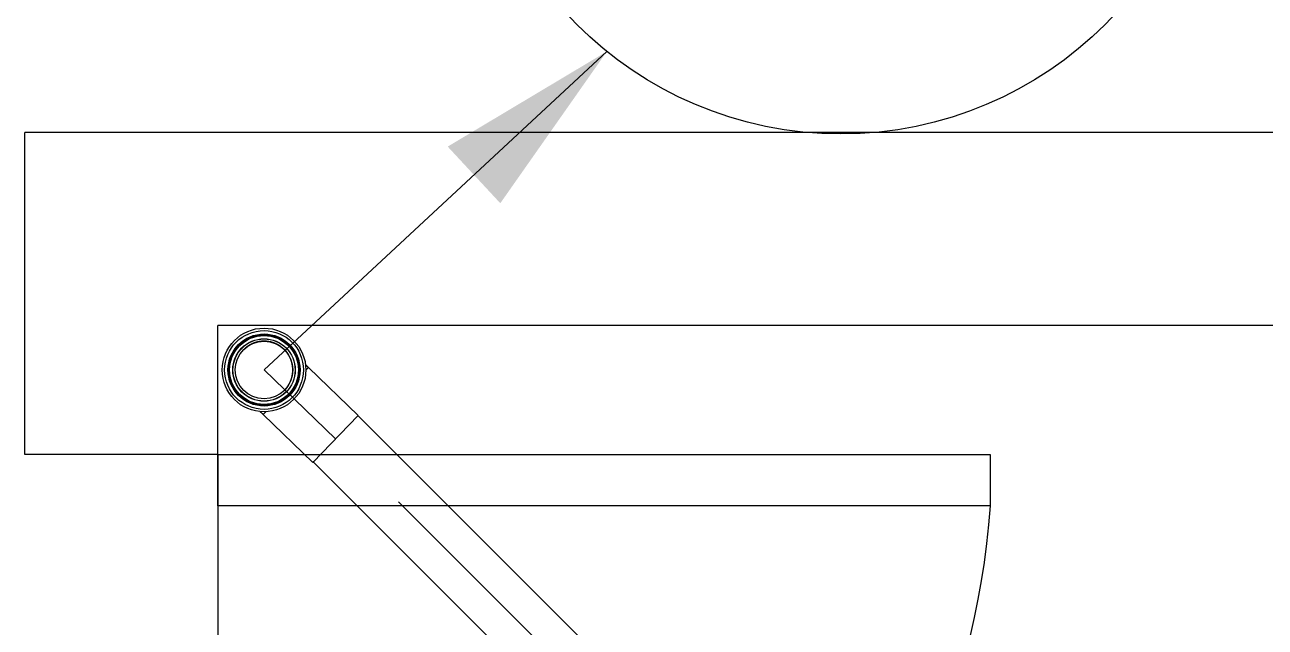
# Model space of a CAD drawing. Header units: millimetres. Extents: x -1292 to 2253, y 326 to 453.
# Drawn here: x 2097.049 to 2098.012, y 348.387 to 348.855 of the extents above; entities that cross this region are included whole.
import ezdxf

# ---------------------------------------------------------------- set-up
doc = ezdxf.new("R2010")
doc.units = ezdxf.units.MM
doc.header["$LTSCALE"] = 0.5
doc.linetypes.add('HIDDENX2', pattern=[0.75, 0.5, -0.25])
for name, color, linetype in [('-HIDRO', 8, 'Continuous'), ('A-PEN-C', 4, 'Continuous'), ('Eixo', 4, 'HIDDENX2'), ('Esgoto', 5, 'ByLayer')]:
    doc.layers.add(name, color=color, linetype=linetype)

msp = doc.modelspace()

# ---------------------------------------------------------------- linework, layer by layer
at = {"layer": '-HIDRO', "ltscale": 0.05}
for p, q in [((2097.04874, 348.5212), (2097.04874, 348.7712)), ((2098.99874, 348.7712), (2097.04874, 348.7712)), ((2097.19874, 348.5212), (2097.19874, 348.6212)), ((2098.99874, 348.6212), (2097.19874, 348.6212)), ((2097.19874, 348.5212), (2097.04874, 348.5212)), ((2097.19874, 348.5212), (2097.19874, 347.9212))]:
    msp.add_line(p, q, dxfattribs=at)
msp.add_lwpolyline([(2097.19874, 348.5212), (2097.79874, 348.5212), (2097.79874, 348.4812), (2097.19874, 348.4812)], close=True, dxfattribs=at)
msp.add_arc((2097.19874, 348.52263), 0.60143, 270, 356.05013, dxfattribs=at)
at = {"layer": 'A-PEN-C'}
msp.add_line((2097.50084, 348.8341), (2097.23456, 348.58674), dxfattribs=at)
msp.add_circle((2097.68268, 349.06021), 0.29016, dxfattribs=at)
msp.add_solid([(2097.50084, 348.8341), (2097.37723, 348.76024), (2097.41809, 348.71625)], dxfattribs=at)
at = {"layer": 'Eixo'}
for p, q in [((2097.29018, 348.53323), (2097.23456, 348.58674)), ((2097.23456, 348.58674, 0.07957), (2097.23456, 348.58674)), ((2097.78088, 348.04252), (2097.29018, 348.53323))]:
    msp.add_line(p, q, dxfattribs=at)
at = {"layer": 'Esgoto', "color": 2}
for p, q in [((2097.22607, 348.60741), (2097.22596, 348.60737)), ((2097.22619, 348.60746), (2097.22607, 348.60741)), ((2097.2263, 348.60751), (2097.22619, 348.60746)), ((2097.22641, 348.60755), (2097.2263, 348.60751)), ((2097.22653, 348.60759), (2097.22641, 348.60755)), ((2097.22664, 348.60764), (2097.22653, 348.60759)), ((2097.22675, 348.60768), (2097.22664, 348.60764)), ((2097.22687, 348.60772), (2097.22675, 348.60768)), ((2097.22698, 348.60777), (2097.22687, 348.60772)), ((2097.2271, 348.60781), (2097.22698, 348.60777)), ((2097.22721, 348.60785), (2097.2271, 348.60781)), ((2097.22733, 348.60789), (2097.22721, 348.60785)), ((2097.22745, 348.60793), (2097.22733, 348.60789)), ((2097.22756, 348.60796), (2097.22745, 348.60793)), ((2097.22768, 348.608), (2097.22756, 348.60796)), ((2097.22779, 348.60804), (2097.22768, 348.608)), ((2097.22791, 348.60808), (2097.22779, 348.60804)), ((2097.22803, 348.60811), (2097.22791, 348.60808)), ((2097.22814, 348.60815), (2097.22803, 348.60811)), ((2097.22826, 348.60818), (2097.22814, 348.60815)), ((2097.22838, 348.60822), (2097.22826, 348.60818)), ((2097.2285, 348.60825), (2097.22838, 348.60822)), ((2097.22861, 348.60828), (2097.2285, 348.60825)), ((2097.22873, 348.60831), (2097.22861, 348.60828)), ((2097.22885, 348.60835), (2097.22873, 348.60831)), ((2097.22897, 348.60838), (2097.22885, 348.60835)), ((2097.22909, 348.60841), (2097.22897, 348.60838)), ((2097.2292, 348.60844), (2097.22909, 348.60841)), ((2097.22932, 348.60846), (2097.2292, 348.60844)), ((2097.22944, 348.60849), (2097.22932, 348.60846)), ((2097.22956, 348.60852), (2097.22944, 348.60849)), ((2097.22968, 348.60855), (2097.22956, 348.60852)), ((2097.2298, 348.60857), (2097.22968, 348.60855)), ((2097.22992, 348.6086), (2097.2298, 348.60857)), ((2097.23004, 348.60862), (2097.22992, 348.6086)), ((2097.23016, 348.60865), (2097.23004, 348.60862)), ((2097.23028, 348.60867), (2097.23016, 348.60865)), ((2097.2304, 348.6087), (2097.23028, 348.60867)), ((2097.23052, 348.60872), (2097.2304, 348.6087)), ((2097.23064, 348.60874), (2097.23052, 348.60872)), ((2097.23076, 348.60876), (2097.23064, 348.60874)), ((2097.23088, 348.60878), (2097.23076, 348.60876)), ((2097.231, 348.6088), (2097.23088, 348.60878)), ((2097.23112, 348.60882), (2097.231, 348.6088)), ((2097.23124, 348.60884), (2097.23112, 348.60882)), ((2097.23136, 348.60886), (2097.23124, 348.60884)), ((2097.23148, 348.60887), (2097.23136, 348.60886)), ((2097.2316, 348.60889), (2097.23148, 348.60887)), ((2097.23172, 348.60891), (2097.2316, 348.60889)), ((2097.23184, 348.60892), (2097.23172, 348.60891)), ((2097.23197, 348.60894), (2097.23184, 348.60892)), ((2097.23209, 348.60895), (2097.23197, 348.60894)), ((2097.23221, 348.60896), (2097.23209, 348.60895)), ((2097.23233, 348.60898), (2097.23221, 348.60896)), ((2097.23245, 348.60899), (2097.23233, 348.60898)), ((2097.23257, 348.609), (2097.23245, 348.60899)), ((2097.23269, 348.60901), (2097.23257, 348.609)), ((2097.23282, 348.60902), (2097.23269, 348.60901)), ((2097.23294, 348.60903), (2097.23282, 348.60902)), ((2097.23306, 348.60904), (2097.23294, 348.60903)), ((2097.23318, 348.60905), (2097.23306, 348.60904)), ((2097.2333, 348.60905), (2097.23318, 348.60905)), ((2097.23343, 348.60906), (2097.2333, 348.60905)), ((2097.23355, 348.60907), (2097.23343, 348.60906)), ((2097.23367, 348.60907), (2097.23355, 348.60907)), ((2097.23379, 348.60908), (2097.23367, 348.60907)), ((2097.23391, 348.60908), (2097.23379, 348.60908)), ((2097.23404, 348.60908), (2097.23391, 348.60908)), ((2097.23416, 348.60908), (2097.23404, 348.60908)), ((2097.23428, 348.60909), (2097.23416, 348.60908)), ((2097.2344, 348.60909), (2097.23428, 348.60909)), ((2097.23452, 348.60909), (2097.2344, 348.60909)), ((2097.23465, 348.60909), (2097.23452, 348.60909)), ((2097.23477, 348.60909), (2097.23465, 348.60909)), ((2097.23489, 348.60909), (2097.23477, 348.60909)), ((2097.23501, 348.60908), (2097.23489, 348.60909)), ((2097.23513, 348.60908), (2097.23501, 348.60908)), ((2097.23526, 348.60908), (2097.23513, 348.60908)), ((2097.23538, 348.60907), (2097.23526, 348.60908)), ((2097.2355, 348.60907), (2097.23538, 348.60907)), ((2097.23562, 348.60906), (2097.2355, 348.60907)), ((2097.23574, 348.60906), (2097.23562, 348.60906)), ((2097.23587, 348.60905), (2097.23574, 348.60906)), ((2097.23599, 348.60904), (2097.23587, 348.60905)), ((2097.23611, 348.60903), (2097.23599, 348.60904)), ((2097.23623, 348.60903), (2097.23611, 348.60903)), ((2097.23635, 348.60902), (2097.23623, 348.60903)), ((2097.23648, 348.60901), (2097.23635, 348.60902)), ((2097.2366, 348.60899), (2097.23648, 348.60901)), ((2097.23672, 348.60898), (2097.2366, 348.60899)), ((2097.23684, 348.60897), (2097.23672, 348.60898)), ((2097.23696, 348.60896), (2097.23684, 348.60897)), ((2097.23708, 348.60894), (2097.23696, 348.60896)), ((2097.2372, 348.60893), (2097.23708, 348.60894)), ((2097.23733, 348.60892), (2097.2372, 348.60893)), ((2097.23745, 348.6089), (2097.23733, 348.60892)), ((2097.23757, 348.60888), (2097.23745, 348.6089)), ((2097.23769, 348.60887), (2097.23757, 348.60888)), ((2097.23781, 348.60885), (2097.23769, 348.60887)), ((2097.23793, 348.60883), (2097.23781, 348.60885)), ((2097.23805, 348.60881), (2097.23793, 348.60883)), ((2097.23817, 348.60879), (2097.23805, 348.60881)), ((2097.23829, 348.60877), (2097.23817, 348.60879)), ((2097.23841, 348.60875), (2097.23829, 348.60877)), ((2097.23853, 348.60873), (2097.23841, 348.60875)), ((2097.23865, 348.60871), (2097.23853, 348.60873)), ((2097.23877, 348.60869), (2097.23865, 348.60871)), ((2097.23889, 348.60866), (2097.23877, 348.60869)), ((2097.23901, 348.60864), (2097.23889, 348.60866)), ((2097.23913, 348.60861), (2097.23901, 348.60864)), ((2097.23925, 348.60859), (2097.23913, 348.60861)), ((2097.23937, 348.60856), (2097.23925, 348.60859)), ((2097.23949, 348.60854), (2097.23937, 348.60856)), ((2097.23961, 348.60851), (2097.23949, 348.60854)), ((2097.23973, 348.60848), (2097.23961, 348.60851)), ((2097.23985, 348.60845), (2097.23973, 348.60848)), ((2097.23996, 348.60842), (2097.23985, 348.60845)), ((2097.24008, 348.60839), (2097.23996, 348.60842)), ((2097.2402, 348.60836), (2097.24008, 348.60839)), ((2097.24032, 348.60833), (2097.2402, 348.60836)), ((2097.24044, 348.6083), (2097.24032, 348.60833)), ((2097.24056, 348.60827), (2097.24044, 348.6083)), ((2097.24067, 348.60824), (2097.24056, 348.60827)), ((2097.24079, 348.6082), (2097.24067, 348.60824)), ((2097.24091, 348.60817), (2097.24079, 348.6082)), ((2097.24102, 348.60813), (2097.24091, 348.60817)), ((2097.24114, 348.6081), (2097.24102, 348.60813)), ((2097.24126, 348.60806), (2097.24114, 348.6081)), ((2097.24137, 348.60802), (2097.24126, 348.60806)), ((2097.24149, 348.60799), (2097.24137, 348.60802)), ((2097.24161, 348.60795), (2097.24149, 348.60799)), ((2097.24172, 348.60791), (2097.24161, 348.60795)), ((2097.24184, 348.60787), (2097.24172, 348.60791)), ((2097.24195, 348.60783), (2097.24184, 348.60787)), ((2097.24207, 348.60779), (2097.24195, 348.60783)), ((2097.24218, 348.60775), (2097.24207, 348.60779)), ((2097.2423, 348.60771), (2097.24218, 348.60775)), ((2097.24241, 348.60766), (2097.2423, 348.60771)), ((2097.24253, 348.60762), (2097.24241, 348.60766)), ((2097.24264, 348.60758), (2097.24253, 348.60762)), ((2097.24275, 348.60753), (2097.24264, 348.60758)), ((2097.24287, 348.60749), (2097.24275, 348.60753)), ((2097.24298, 348.60744), (2097.24287, 348.60749)), ((2097.24309, 348.60739), (2097.24298, 348.60744)), ((2097.24321, 348.60735), (2097.24309, 348.60739)), ((2097.21854, 348.60232), (2097.21845, 348.60223)), ((2097.21862, 348.60241), (2097.21854, 348.60232)), ((2097.21871, 348.6025), (2097.21862, 348.60241)), ((2097.2188, 348.60258), (2097.21871, 348.6025)), ((2097.21888, 348.60267), (2097.2188, 348.60258)), ((2097.21897, 348.60275), (2097.21888, 348.60267)), ((2097.21906, 348.60284), (2097.21897, 348.60275)), ((2097.21915, 348.60292), (2097.21906, 348.60284)), ((2097.21923, 348.60301), (2097.21915, 348.60292)), ((2097.21932, 348.60309), (2097.21923, 348.60301)), ((2097.21941, 348.60317), (2097.21932, 348.60309)), ((2097.2195, 348.60326), (2097.21941, 348.60317)), ((2097.21959, 348.60334), (2097.2195, 348.60326)), ((2097.21968, 348.60342), (2097.21959, 348.60334)), ((2097.21978, 348.6035), (2097.21968, 348.60342)), ((2097.21987, 348.60358), (2097.21978, 348.6035)), ((2097.21996, 348.60366), (2097.21987, 348.60358)), ((2097.22005, 348.60374), (2097.21996, 348.60366)), ((2097.22015, 348.60382), (2097.22005, 348.60374)), ((2097.22024, 348.6039), (2097.22015, 348.60382)), ((2097.22033, 348.60398), (2097.22024, 348.6039)), ((2097.22043, 348.60405), (2097.22033, 348.60398)), ((2097.22052, 348.60413), (2097.22043, 348.60405)), ((2097.22062, 348.60421), (2097.22052, 348.60413)), ((2097.22071, 348.60428), (2097.22062, 348.60421)), ((2097.22081, 348.60436), (2097.22071, 348.60428)), ((2097.22091, 348.60443), (2097.22081, 348.60436)), ((2097.221, 348.60451), (2097.22091, 348.60443)), ((2097.2211, 348.60458), (2097.221, 348.60451)), ((2097.2212, 348.60465), (2097.2211, 348.60458)), ((2097.2213, 348.60473), (2097.2212, 348.60465)), ((2097.22139, 348.6048), (2097.2213, 348.60473)), ((2097.22149, 348.60487), (2097.22139, 348.6048)), ((2097.22159, 348.60494), (2097.22149, 348.60487)), ((2097.22169, 348.60501), (2097.22159, 348.60494)), ((2097.22179, 348.60508), (2097.22169, 348.60501)), ((2097.22189, 348.60515), (2097.22179, 348.60508)), ((2097.22199, 348.60522), (2097.22189, 348.60515)), ((2097.22209, 348.60529), (2097.22199, 348.60522)), ((2097.2222, 348.60536), (2097.22209, 348.60529)), ((2097.2223, 348.60542), (2097.2222, 348.60536)), ((2097.2224, 348.60549), (2097.2223, 348.60542)), ((2097.2225, 348.60556), (2097.2224, 348.60549)), ((2097.22261, 348.60562), (2097.2225, 348.60556)), ((2097.22271, 348.60569), (2097.22261, 348.60562)), ((2097.22281, 348.60575), (2097.22271, 348.60569)), ((2097.22292, 348.60582), (2097.22281, 348.60575)), ((2097.22302, 348.60588), (2097.22292, 348.60582)), ((2097.22313, 348.60594), (2097.22302, 348.60588)), ((2097.22323, 348.606), (2097.22313, 348.60594)), ((2097.22334, 348.60607), (2097.22323, 348.606)), ((2097.22344, 348.60613), (2097.22334, 348.60607)), ((2097.22355, 348.60619), (2097.22344, 348.60613)), ((2097.22365, 348.60625), (2097.22355, 348.60619)), ((2097.22376, 348.60631), (2097.22365, 348.60625)), ((2097.22387, 348.60637), (2097.22376, 348.60631)), ((2097.22398, 348.60642), (2097.22387, 348.60637)), ((2097.22408, 348.60648), (2097.22398, 348.60642)), ((2097.22419, 348.60654), (2097.22408, 348.60648)), ((2097.2243, 348.60659), (2097.22419, 348.60654)), ((2097.22441, 348.60665), (2097.2243, 348.60659)), ((2097.22452, 348.60671), (2097.22441, 348.60665)), ((2097.22463, 348.60676), (2097.22452, 348.60671)), ((2097.22474, 348.60681), (2097.22463, 348.60676)), ((2097.22485, 348.60687), (2097.22474, 348.60681)), ((2097.22496, 348.60692), (2097.22485, 348.60687)), ((2097.22507, 348.60697), (2097.22496, 348.60692)), ((2097.22518, 348.60702), (2097.22507, 348.60697)), ((2097.22529, 348.60707), (2097.22518, 348.60702)), ((2097.2254, 348.60713), (2097.22529, 348.60707)), ((2097.22551, 348.60717), (2097.2254, 348.60713)), ((2097.22562, 348.60722), (2097.22551, 348.60717)), ((2097.22573, 348.60727), (2097.22562, 348.60722)), ((2097.22585, 348.60732), (2097.22573, 348.60727)), ((2097.22596, 348.60737), (2097.22585, 348.60732)), ((2097.24332, 348.6073), (2097.24321, 348.60735)), ((2097.24343, 348.60725), (2097.24332, 348.6073)), ((2097.24354, 348.6072), (2097.24343, 348.60725)), ((2097.24365, 348.60715), (2097.24354, 348.6072)), ((2097.24377, 348.6071), (2097.24365, 348.60715)), ((2097.24388, 348.60705), (2097.24377, 348.6071)), ((2097.24399, 348.607), (2097.24388, 348.60705)), ((2097.2441, 348.60695), (2097.24399, 348.607)), ((2097.24421, 348.6069), (2097.2441, 348.60695)), ((2097.24432, 348.60684), (2097.24421, 348.6069)), ((2097.24443, 348.60679), (2097.24432, 348.60684)), ((2097.24454, 348.60674), (2097.24443, 348.60679)), ((2097.24465, 348.60668), (2097.24454, 348.60674)), ((2097.24476, 348.60663), (2097.24465, 348.60668)), ((2097.24486, 348.60657), (2097.24476, 348.60663)), ((2097.24497, 348.60651), (2097.24486, 348.60657)), ((2097.24508, 348.60646), (2097.24497, 348.60651)), ((2097.24519, 348.6064), (2097.24508, 348.60646)), ((2097.2453, 348.60634), (2097.24519, 348.6064)), ((2097.2454, 348.60628), (2097.2453, 348.60634)), ((2097.24551, 348.60622), (2097.2454, 348.60628)), ((2097.24561, 348.60616), (2097.24551, 348.60622)), ((2097.24572, 348.6061), (2097.24561, 348.60616)), ((2097.24583, 348.60604), (2097.24572, 348.6061)), ((2097.24593, 348.60598), (2097.24583, 348.60604)), ((2097.24604, 348.60591), (2097.24593, 348.60598)), ((2097.24614, 348.60585), (2097.24604, 348.60591)), ((2097.24625, 348.60579), (2097.24614, 348.60585)), ((2097.24635, 348.60572), (2097.24625, 348.60579)), ((2097.24645, 348.60566), (2097.24635, 348.60572)), ((2097.24656, 348.60559), (2097.24645, 348.60566)), ((2097.24666, 348.60553), (2097.24656, 348.60559)), ((2097.24676, 348.60546), (2097.24666, 348.60553)), ((2097.24686, 348.6054), (2097.24676, 348.60546)), ((2097.24697, 348.60533), (2097.24686, 348.6054)), ((2097.24707, 348.60526), (2097.24697, 348.60533)), ((2097.24717, 348.60519), (2097.24707, 348.60526)), ((2097.24727, 348.60512), (2097.24717, 348.60519)), ((2097.24737, 348.60505), (2097.24727, 348.60512)), ((2097.24747, 348.60498), (2097.24737, 348.60505)), ((2097.24757, 348.60491), (2097.24747, 348.60498)), ((2097.24767, 348.60484), (2097.24757, 348.60491)), ((2097.24777, 348.60477), (2097.24767, 348.60484)), ((2097.24786, 348.6047), (2097.24777, 348.60477)), ((2097.24796, 348.60462), (2097.24786, 348.6047)), ((2097.24806, 348.60455), (2097.24796, 348.60462)), ((2097.24816, 348.60448), (2097.24806, 348.60455)), ((2097.24825, 348.6044), (2097.24816, 348.60448)), ((2097.24835, 348.60433), (2097.24825, 348.6044)), ((2097.24845, 348.60425), (2097.24835, 348.60433)), ((2097.24854, 348.60417), (2097.24845, 348.60425)), ((2097.24864, 348.6041), (2097.24854, 348.60417)), ((2097.24873, 348.60402), (2097.24864, 348.6041)), ((2097.24883, 348.60394), (2097.24873, 348.60402)), ((2097.24892, 348.60386), (2097.24883, 348.60394)), ((2097.24901, 348.60379), (2097.24892, 348.60386)), ((2097.24911, 348.60371), (2097.24901, 348.60379)), ((2097.2492, 348.60363), (2097.24911, 348.60371)), ((2097.24929, 348.60355), (2097.2492, 348.60363)), ((2097.24938, 348.60347), (2097.24929, 348.60355)), ((2097.24947, 348.60338), (2097.24938, 348.60347)), ((2097.24956, 348.6033), (2097.24947, 348.60338)), ((2097.24965, 348.60322), (2097.24956, 348.6033)), ((2097.24974, 348.60314), (2097.24965, 348.60322)), ((2097.24983, 348.60306), (2097.24974, 348.60314)), ((2097.24992, 348.60297), (2097.24983, 348.60306)), ((2097.25001, 348.60289), (2097.24992, 348.60297)), ((2097.2501, 348.6028), (2097.25001, 348.60289)), ((2097.25019, 348.60272), (2097.2501, 348.6028)), ((2097.25027, 348.60263), (2097.25019, 348.60272)), ((2097.25036, 348.60255), (2097.25027, 348.60263)), ((2097.25045, 348.60246), (2097.25036, 348.60255)), ((2097.25053, 348.60237), (2097.25045, 348.60246)), ((2097.25062, 348.60228), (2097.25053, 348.60237)), ((2097.2507, 348.6022), (2097.25062, 348.60228)), ((2097.25079, 348.60211), (2097.2507, 348.6022)), ((2097.25087, 348.60202), (2097.25079, 348.60211)), ((2097.25095, 348.60193), (2097.25087, 348.60202)), ((2097.25104, 348.60184), (2097.25095, 348.60193)), ((2097.25112, 348.60175), (2097.25104, 348.60184)), ((2097.2512, 348.60166), (2097.25112, 348.60175)), ((2097.25128, 348.60157), (2097.2512, 348.60166)), ((2097.25136, 348.60148), (2097.25128, 348.60157)), ((2097.25144, 348.60138), (2097.25136, 348.60148)), ((2097.25152, 348.60129), (2097.25144, 348.60138)), ((2097.2516, 348.6012), (2097.25152, 348.60129)), ((2097.25168, 348.60111), (2097.2516, 348.6012)), ((2097.25176, 348.60101), (2097.25168, 348.60111)), ((2097.25183, 348.60092), (2097.25176, 348.60101)), ((2097.25191, 348.60082), (2097.25183, 348.60092)), ((2097.25199, 348.60073), (2097.25191, 348.60082)), ((2097.25206, 348.60063), (2097.25199, 348.60073)), ((2097.25214, 348.60054), (2097.25206, 348.60063)), ((2097.25222, 348.60044), (2097.25214, 348.60054)), ((2097.25229, 348.60034), (2097.25222, 348.60044)), ((2097.25236, 348.60025), (2097.25229, 348.60034)), ((2097.25244, 348.60015), (2097.25236, 348.60025)), ((2097.25251, 348.60005), (2097.25244, 348.60015)), ((2097.25258, 348.59995), (2097.25251, 348.60005)), ((2097.25265, 348.59985), (2097.25258, 348.59995)), ((2097.25273, 348.59975), (2097.25265, 348.59985)), ((2097.2528, 348.59966), (2097.25273, 348.59975)), ((2097.25287, 348.59956), (2097.2528, 348.59966)), ((2097.25294, 348.59946), (2097.25287, 348.59956)), ((2097.25301, 348.59935), (2097.25294, 348.59946)), ((2097.25308, 348.59925), (2097.25301, 348.59935)), ((2097.25314, 348.59915), (2097.25308, 348.59925)), ((2097.25321, 348.59905), (2097.25314, 348.59915)), ((2097.25328, 348.59895), (2097.25321, 348.59905)), ((2097.25334, 348.59885), (2097.25328, 348.59895)), ((2097.25341, 348.59874), (2097.25334, 348.59885)), ((2097.25348, 348.59864), (2097.25341, 348.59874)), ((2097.25354, 348.59854), (2097.25348, 348.59864)), ((2097.2536, 348.59843), (2097.25354, 348.59854)), ((2097.25367, 348.59833), (2097.2536, 348.59843)), ((2097.25373, 348.59822), (2097.25367, 348.59833)), ((2097.25379, 348.59812), (2097.25373, 348.59822)), ((2097.25386, 348.59801), (2097.25379, 348.59812)), ((2097.25392, 348.59791), (2097.25386, 348.59801)), ((2097.25398, 348.5978), (2097.25392, 348.59791)), ((2097.25404, 348.5977), (2097.25398, 348.5978)), ((2097.2541, 348.59759), (2097.25404, 348.5977)), ((2097.25416, 348.59748), (2097.2541, 348.59759)), ((2097.25422, 348.59738), (2097.25416, 348.59748)), ((2097.25427, 348.59727), (2097.25422, 348.59738)), ((2097.25433, 348.59716), (2097.25427, 348.59727)), ((2097.25439, 348.59705), (2097.25433, 348.59716)), ((2097.25444, 348.59694), (2097.25439, 348.59705)), ((2097.2545, 348.59683), (2097.25444, 348.59694)), ((2097.25455, 348.59673), (2097.2545, 348.59683)), ((2097.25461, 348.59662), (2097.25455, 348.59673)), ((2097.25466, 348.59651), (2097.25461, 348.59662)), ((2097.25471, 348.5964), (2097.25466, 348.59651)), ((2097.25477, 348.59629), (2097.25471, 348.5964)), ((2097.25482, 348.59618), (2097.25477, 348.59629)), ((2097.25487, 348.59607), (2097.25482, 348.59618)), ((2097.25492, 348.59595), (2097.25487, 348.59607)), ((2097.25497, 348.59584), (2097.25492, 348.59595)), ((2097.25502, 348.59573), (2097.25497, 348.59584)), ((2097.25507, 348.59562), (2097.25502, 348.59573)), ((2097.25512, 348.59551), (2097.25507, 348.59562)), ((2097.25517, 348.59539), (2097.25512, 348.59551)), ((2097.25521, 348.59528), (2097.25517, 348.59539)), ((2097.25526, 348.59517), (2097.25521, 348.59528)), ((2097.2553, 348.59506), (2097.25526, 348.59517)), ((2097.25535, 348.59494), (2097.2553, 348.59506)), ((2097.25539, 348.59483), (2097.25535, 348.59494)), ((2097.25544, 348.59471), (2097.25539, 348.59483)), ((2097.25548, 348.5946), (2097.25544, 348.59471)), ((2097.25552, 348.59449), (2097.25548, 348.5946)), ((2097.25557, 348.59437), (2097.25552, 348.59449)), ((2097.25561, 348.59426), (2097.25557, 348.59437)), ((2097.25565, 348.59414), (2097.25561, 348.59426)), ((2097.25569, 348.59403), (2097.25565, 348.59414)), ((2097.25573, 348.59391), (2097.25569, 348.59403)), ((2097.25577, 348.59379), (2097.25573, 348.59391)), ((2097.2558, 348.59368), (2097.25577, 348.59379)), ((2097.25584, 348.59356), (2097.2558, 348.59368)), ((2097.25588, 348.59345), (2097.25584, 348.59356)), ((2097.25591, 348.59333), (2097.25588, 348.59345)), ((2097.25595, 348.59321), (2097.25591, 348.59333)), ((2097.25599, 348.5931), (2097.25595, 348.59321)), ((2097.25602, 348.59298), (2097.25599, 348.5931)), ((2097.25605, 348.59286), (2097.25602, 348.59298)), ((2097.25609, 348.59274), (2097.25605, 348.59286)), ((2097.25612, 348.59263), (2097.25609, 348.59274)), ((2097.25615, 348.59251), (2097.25612, 348.59263)), ((2097.25618, 348.59239), (2097.25615, 348.59251)), ((2097.25621, 348.59227), (2097.25618, 348.59239)), ((2097.25624, 348.59215), (2097.25621, 348.59227)), ((2097.25627, 348.59203), (2097.25624, 348.59215)), ((2097.2563, 348.59192), (2097.25627, 348.59203)), ((2097.25633, 348.5918), (2097.2563, 348.59192)), ((2097.25636, 348.59168), (2097.25633, 348.5918)), ((2097.25638, 348.59156), (2097.25636, 348.59168)), ((2097.25641, 348.59144), (2097.25638, 348.59156)), ((2097.25643, 348.59132), (2097.25641, 348.59144)), ((2097.25646, 348.5912), (2097.25643, 348.59132)), ((2097.25648, 348.59108), (2097.25646, 348.5912)), ((2097.25651, 348.59096), (2097.25648, 348.59108)), ((2097.25653, 348.59084), (2097.25651, 348.59096)), ((2097.25655, 348.59072), (2097.25653, 348.59084)), ((2097.25657, 348.5906), (2097.25655, 348.59072)), ((2097.25659, 348.59048), (2097.25657, 348.5906)), ((2097.25661, 348.59036), (2097.25659, 348.59048)), ((2097.25663, 348.59024), (2097.25661, 348.59036)), ((2097.25665, 348.59012), (2097.25663, 348.59024)), ((2097.25667, 348.59), (2097.25665, 348.59012)), ((2097.25669, 348.58988), (2097.25667, 348.59)), ((2097.2567, 348.58976), (2097.25669, 348.58988)), ((2097.25672, 348.58964), (2097.2567, 348.58976)), ((2097.25674, 348.58951), (2097.25672, 348.58964)), ((2097.25675, 348.58939), (2097.25674, 348.58951)), ((2097.25676, 348.58927), (2097.25675, 348.58939)), ((2097.25678, 348.58915), (2097.25676, 348.58927)), ((2097.25679, 348.58903), (2097.25678, 348.58915)), ((2097.2568, 348.58891), (2097.25679, 348.58903)), ((2097.25681, 348.58879), (2097.2568, 348.58891)), ((2097.25683, 348.58866), (2097.25681, 348.58879)), ((2097.25684, 348.58854), (2097.25683, 348.58866)), ((2097.25685, 348.58842), (2097.25684, 348.58854)), ((2097.25685, 348.5883), (2097.25685, 348.58842)), ((2097.25686, 348.58818), (2097.25685, 348.5883)), ((2097.25687, 348.58806), (2097.25686, 348.58818)), ((2097.26679, 348.59091), (2097.26681, 348.59089)), ((2097.26681, 348.59089), (2097.26683, 348.59087)), ((2097.26683, 348.59087), (2097.26685, 348.59085)), ((2097.26685, 348.59085), (2097.26687, 348.59084)), ((2097.26687, 348.59084), (2097.26688, 348.59082)), ((2097.26688, 348.59082), (2097.2669, 348.5908)), ((2097.2669, 348.5908), (2097.26692, 348.59078)), ((2097.26692, 348.59078), (2097.26694, 348.59077)), ((2097.26694, 348.59077), (2097.26696, 348.59075)), ((2097.26696, 348.59075), (2097.26697, 348.59073)), ((2097.26697, 348.59073), (2097.26699, 348.59071)), ((2097.26699, 348.59071), (2097.26701, 348.5907)), ((2097.26701, 348.5907), (2097.26703, 348.59068)), ((2097.26703, 348.59068), (2097.26705, 348.59066)), ((2097.26705, 348.59066), (2097.26706, 348.59064)), ((2097.26706, 348.59064), (2097.26708, 348.59063)), ((2097.26706, 348.58655), (2097.26911, 348.58868)), ((2097.26911, 348.58868), (2097.26706, 348.58655)), ((2097.26708, 348.59063), (2097.2671, 348.59061)), ((2097.2671, 348.59061), (2097.26712, 348.59059)), ((2097.26712, 348.59059), (2097.26714, 348.59057)), ((2097.26714, 348.59057), (2097.26716, 348.59056)), ((2097.26716, 348.59056), (2097.26717, 348.59054)), ((2097.26717, 348.59054), (2097.26719, 348.59052)), ((2097.26719, 348.59052), (2097.26721, 348.5905)), ((2097.26721, 348.5905), (2097.26723, 348.59049)), ((2097.26723, 348.59049), (2097.26725, 348.59047)), ((2097.26725, 348.59047), (2097.26726, 348.59045)), ((2097.26726, 348.59045), (2097.26728, 348.59043)), ((2097.26728, 348.59043), (2097.2673, 348.59042)), ((2097.2673, 348.59042), (2097.26732, 348.5904)), ((2097.26732, 348.5904), (2097.26734, 348.59038)), ((2097.26734, 348.59038), (2097.26736, 348.59036)), ((2097.26736, 348.59036), (2097.26737, 348.59035)), ((2097.26737, 348.59035), (2097.26739, 348.59033)), ((2097.26739, 348.59033), (2097.26741, 348.59031)), ((2097.26741, 348.59031), (2097.26743, 348.59029)), ((2097.26743, 348.59029), (2097.26745, 348.59028)), ((2097.26745, 348.59028), (2097.26746, 348.59026)), ((2097.26746, 348.59026), (2097.26748, 348.59024)), ((2097.26748, 348.59024), (2097.2675, 348.59022)), ((2097.2675, 348.59022), (2097.26752, 348.59021)), ((2097.26752, 348.59021), (2097.26754, 348.59019)), ((2097.26754, 348.59019), (2097.26756, 348.59017)), ((2097.26756, 348.59017), (2097.26757, 348.59015)), ((2097.26757, 348.59015), (2097.26759, 348.59014)), ((2097.26759, 348.59014), (2097.26761, 348.59012)), ((2097.26761, 348.59012), (2097.26763, 348.5901)), ((2097.26763, 348.5901), (2097.26765, 348.59008)), ((2097.26765, 348.59008), (2097.26766, 348.59007)), ((2097.26766, 348.59007), (2097.26768, 348.59005)), ((2097.26768, 348.59005), (2097.2677, 348.59003)), ((2097.2677, 348.59003), (2097.26772, 348.59001)), ((2097.26772, 348.59001), (2097.26774, 348.59)), ((2097.26774, 348.59), (2097.26776, 348.58998)), ((2097.26776, 348.58998), (2097.26777, 348.58996)), ((2097.26777, 348.58996), (2097.26779, 348.58994)), ((2097.26779, 348.58994), (2097.26781, 348.58993)), ((2097.26781, 348.58993), (2097.26783, 348.58991)), ((2097.26783, 348.58991), (2097.26785, 348.58989)), ((2097.26785, 348.58989), (2097.26786, 348.58987)), ((2097.26786, 348.58987), (2097.26788, 348.58986)), ((2097.26788, 348.58986), (2097.2679, 348.58984)), ((2097.2679, 348.58984), (2097.26792, 348.58982)), ((2097.26792, 348.58982), (2097.26794, 348.5898)), ((2097.26794, 348.5898), (2097.26796, 348.58979)), ((2097.26796, 348.58979), (2097.26797, 348.58977)), ((2097.26797, 348.58977), (2097.26799, 348.58975)), ((2097.26799, 348.58975), (2097.26801, 348.58973)), ((2097.26801, 348.58973), (2097.26803, 348.58972)), ((2097.26803, 348.58972), (2097.26805, 348.5897)), ((2097.26805, 348.5897), (2097.26807, 348.58968)), ((2097.26807, 348.58968), (2097.26808, 348.58966)), ((2097.26808, 348.58966), (2097.2681, 348.58965)), ((2097.2681, 348.58965), (2097.26812, 348.58963)), ((2097.26812, 348.58963), (2097.26814, 348.58961)), ((2097.26814, 348.58961), (2097.26816, 348.58959)), ((2097.26816, 348.58959), (2097.26817, 348.58958)), ((2097.26817, 348.58958), (2097.26819, 348.58956)), ((2097.26819, 348.58956), (2097.26821, 348.58954)), ((2097.26821, 348.58954), (2097.26823, 348.58952)), ((2097.26823, 348.58952), (2097.26825, 348.58951)), ((2097.26825, 348.58951), (2097.26827, 348.58949)), ((2097.26827, 348.58949), (2097.26828, 348.58947)), ((2097.26828, 348.58947), (2097.2683, 348.58945)), ((2097.2683, 348.58945), (2097.26832, 348.58944)), ((2097.26832, 348.58944), (2097.26834, 348.58942)), ((2097.26834, 348.58942), (2097.26836, 348.5894)), ((2097.26836, 348.5894), (2097.26838, 348.58938)), ((2097.26838, 348.58938), (2097.26839, 348.58936)), ((2097.26839, 348.58936), (2097.26841, 348.58935)), ((2097.26841, 348.58935), (2097.26843, 348.58933)), ((2097.26843, 348.58933), (2097.26845, 348.58931)), ((2097.26845, 348.58931), (2097.26847, 348.58929)), ((2097.26847, 348.58929), (2097.26848, 348.58928)), ((2097.26848, 348.58928), (2097.2685, 348.58926)), ((2097.2685, 348.58926), (2097.26852, 348.58924)), ((2097.26852, 348.58924), (2097.26854, 348.58922)), ((2097.26854, 348.58922), (2097.26856, 348.58921)), ((2097.26856, 348.58921), (2097.26858, 348.58919)), ((2097.26858, 348.58919), (2097.26859, 348.58917)), ((2097.26859, 348.58917), (2097.26861, 348.58915)), ((2097.26861, 348.58915), (2097.26863, 348.58914)), ((2097.26863, 348.58914), (2097.26865, 348.58912)), ((2097.26865, 348.58912), (2097.26867, 348.5891)), ((2097.26867, 348.5891), (2097.26869, 348.58908)), ((2097.26869, 348.58908), (2097.2687, 348.58907)), ((2097.2687, 348.58907), (2097.26872, 348.58905)), ((2097.26872, 348.58905), (2097.26874, 348.58903)), ((2097.26874, 348.58903), (2097.26876, 348.58901)), ((2097.26876, 348.58901), (2097.26878, 348.589)), ((2097.26878, 348.589), (2097.2688, 348.58898)), ((2097.2688, 348.58898), (2097.26881, 348.58896)), ((2097.26881, 348.58896), (2097.26883, 348.58894)), ((2097.26883, 348.58894), (2097.26885, 348.58893)), ((2097.26885, 348.58893), (2097.26887, 348.58891)), ((2097.26887, 348.58891), (2097.26889, 348.58889)), ((2097.26889, 348.58889), (2097.2689, 348.58887)), ((2097.2689, 348.58887), (2097.26892, 348.58886)), ((2097.26892, 348.58886), (2097.26894, 348.58884)), ((2097.26894, 348.58884), (2097.26896, 348.58882)), ((2097.26896, 348.58882), (2097.26898, 348.5888)), ((2097.26898, 348.5888), (2097.269, 348.58879)), ((2097.269, 348.58879), (2097.26901, 348.58877)), ((2097.26901, 348.58877), (2097.26903, 348.58875)), ((2097.26903, 348.58875), (2097.26905, 348.58873)), ((2097.26905, 348.58873), (2097.26907, 348.58871)), ((2097.26907, 348.58871), (2097.26909, 348.5887)), ((2097.26909, 348.5887), (2097.26911, 348.58868)), ((2097.26911, 348.58868), (2097.30775, 348.5515)), ((2097.25528, 348.57837), (2097.25533, 348.57849)), ((2097.25533, 348.57849), (2097.25538, 348.5786)), ((2097.25538, 348.5786), (2097.25542, 348.57871)), ((2097.25542, 348.57871), (2097.25546, 348.57883)), ((2097.25546, 348.57883), (2097.25551, 348.57894)), ((2097.25551, 348.57894), (2097.25555, 348.57906)), ((2097.25555, 348.57906), (2097.25559, 348.57917)), ((2097.25559, 348.57917), (2097.25563, 348.57929)), ((2097.25563, 348.57929), (2097.25567, 348.5794)), ((2097.25567, 348.5794), (2097.25571, 348.57952)), ((2097.25571, 348.57952), (2097.25575, 348.57963)), ((2097.25575, 348.57963), (2097.25579, 348.57975)), ((2097.25579, 348.57975), (2097.25583, 348.57987)), ((2097.25583, 348.57987), (2097.25586, 348.57998)), ((2097.25586, 348.57998), (2097.2559, 348.5801)), ((2097.2559, 348.5801), (2097.25594, 348.58022)), ((2097.25594, 348.58022), (2097.25597, 348.58033)), ((2097.25597, 348.58033), (2097.25601, 348.58045)), ((2097.25601, 348.58045), (2097.25604, 348.58057)), ((2097.25604, 348.58057), (2097.25607, 348.58068)), ((2097.25607, 348.58068), (2097.25611, 348.5808)), ((2097.25611, 348.5808), (2097.25614, 348.58092)), ((2097.25614, 348.58092), (2097.25617, 348.58104)), ((2097.25617, 348.58104), (2097.2562, 348.58116)), ((2097.2562, 348.58116), (2097.25623, 348.58127)), ((2097.25623, 348.58127), (2097.25626, 348.58139)), ((2097.25626, 348.58139), (2097.25629, 348.58151)), ((2097.25629, 348.58151), (2097.25632, 348.58163)), ((2097.25632, 348.58163), (2097.25634, 348.58175)), ((2097.25634, 348.58175), (2097.25637, 348.58187)), ((2097.25637, 348.58187), (2097.2564, 348.58199)), ((2097.2564, 348.58199), (2097.25642, 348.58211)), ((2097.25642, 348.58211), (2097.25645, 348.58223)), ((2097.25645, 348.58223), (2097.25647, 348.58235)), ((2097.25647, 348.58235), (2097.2565, 348.58247)), ((2097.2565, 348.58247), (2097.25652, 348.58259)), ((2097.25652, 348.58259), (2097.25654, 348.58271)), ((2097.25654, 348.58271), (2097.25656, 348.58283)), ((2097.25656, 348.58283), (2097.25658, 348.58295)), ((2097.25658, 348.58295), (2097.2566, 348.58307)), ((2097.2566, 348.58307), (2097.25662, 348.58319)), ((2097.25662, 348.58319), (2097.25664, 348.58331)), ((2097.25664, 348.58331), (2097.25666, 348.58343)), ((2097.25666, 348.58343), (2097.25668, 348.58355)), ((2097.25668, 348.58355), (2097.2567, 348.58367)), ((2097.2567, 348.58367), (2097.25671, 348.58379)), ((2097.25671, 348.58379), (2097.25673, 348.58391)), ((2097.25673, 348.58391), (2097.25674, 348.58403)), ((2097.25674, 348.58403), (2097.25676, 348.58415)), ((2097.25676, 348.58415), (2097.25677, 348.58428)), ((2097.25677, 348.58428), (2097.25679, 348.5844)), ((2097.25679, 348.5844), (2097.2568, 348.58452)), ((2097.2568, 348.58452), (2097.25681, 348.58464)), ((2097.25681, 348.58464), (2097.25682, 348.58476)), ((2097.25682, 348.58476), (2097.25683, 348.58488)), ((2097.25683, 348.58488), (2097.25684, 348.585)), ((2097.25684, 348.585), (2097.25685, 348.58513)), ((2097.25685, 348.58513), (2097.25686, 348.58525)), ((2097.25686, 348.58525), (2097.25687, 348.58537)), ((2097.25688, 348.58793), (2097.25687, 348.58806)), ((2097.25687, 348.58549), (2097.25688, 348.58561)), ((2097.25687, 348.58537), (2097.25687, 348.58549)), ((2097.25688, 348.58781), (2097.25688, 348.58793)), ((2097.25689, 348.58769), (2097.25688, 348.58781)), ((2097.25688, 348.58561), (2097.25689, 348.58574)), ((2097.25689, 348.58757), (2097.25689, 348.58769)), ((2097.2569, 348.58745), (2097.25689, 348.58757)), ((2097.25689, 348.58586), (2097.2569, 348.58598)), ((2097.25689, 348.58574), (2097.25689, 348.58586)), ((2097.2569, 348.58732), (2097.2569, 348.58745)), ((2097.2569, 348.5872), (2097.2569, 348.58732)), ((2097.25691, 348.58708), (2097.2569, 348.5872)), ((2097.2569, 348.58622), (2097.25691, 348.58635)), ((2097.2569, 348.5861), (2097.2569, 348.58622)), ((2097.2569, 348.58598), (2097.2569, 348.5861)), ((2097.25691, 348.58696), (2097.25691, 348.58708)), ((2097.25691, 348.58683), (2097.25691, 348.58696)), ((2097.25691, 348.58671), (2097.25691, 348.58683)), ((2097.25691, 348.58659), (2097.25691, 348.58671)), ((2097.25691, 348.58647), (2097.25691, 348.58659)), ((2097.25691, 348.58635), (2097.25691, 348.58647)), ((2097.25067, 348.57124), (2097.25075, 348.57133)), ((2097.25075, 348.57133), (2097.25083, 348.57142)), ((2097.25083, 348.57142), (2097.25092, 348.57151)), ((2097.25092, 348.57151), (2097.251, 348.5716)), ((2097.251, 348.5716), (2097.25108, 348.57169)), ((2097.25108, 348.57169), (2097.25116, 348.57178)), ((2097.25116, 348.57178), (2097.25125, 348.57187)), ((2097.25125, 348.57187), (2097.25133, 348.57196)), ((2097.25133, 348.57196), (2097.25141, 348.57205)), ((2097.25141, 348.57205), (2097.25149, 348.57215)), ((2097.25149, 348.57215), (2097.25157, 348.57224)), ((2097.25157, 348.57224), (2097.25165, 348.57233)), ((2097.25165, 348.57233), (2097.25172, 348.57243)), ((2097.25172, 348.57243), (2097.2518, 348.57252)), ((2097.2518, 348.57252), (2097.25188, 348.57261)), ((2097.25188, 348.57261), (2097.25196, 348.57271)), ((2097.25196, 348.57271), (2097.25203, 348.5728)), ((2097.25203, 348.5728), (2097.25211, 348.5729)), ((2097.25211, 348.5729), (2097.25218, 348.573)), ((2097.25218, 348.573), (2097.25226, 348.57309)), ((2097.25226, 348.57309), (2097.25233, 348.57319)), ((2097.25233, 348.57319), (2097.25241, 348.57329)), ((2097.25241, 348.57329), (2097.25248, 348.57338)), ((2097.25248, 348.57338), (2097.25255, 348.57348)), ((2097.25255, 348.57348), (2097.25262, 348.57358)), ((2097.25262, 348.57358), (2097.2527, 348.57368)), ((2097.2527, 348.57368), (2097.25277, 348.57378)), ((2097.25277, 348.57378), (2097.25284, 348.57388)), ((2097.25284, 348.57388), (2097.25291, 348.57398)), ((2097.25291, 348.57398), (2097.25298, 348.57408)), ((2097.25298, 348.57408), (2097.25305, 348.57418)), ((2097.25305, 348.57418), (2097.25311, 348.57428)), ((2097.25311, 348.57428), (2097.25318, 348.57438)), ((2097.25318, 348.57438), (2097.25325, 348.57449)), ((2097.25325, 348.57449), (2097.25332, 348.57459)), ((2097.25332, 348.57459), (2097.25338, 348.57469)), ((2097.25338, 348.57469), (2097.25345, 348.57479)), ((2097.25345, 348.57479), (2097.25351, 348.5749)), ((2097.25351, 348.5749), (2097.25358, 348.575)), ((2097.25358, 348.575), (2097.25364, 348.5751)), ((2097.25364, 348.5751), (2097.2537, 348.57521)), ((2097.2537, 348.57521), (2097.25377, 348.57531)), ((2097.25377, 348.57531), (2097.25383, 348.57542)), ((2097.25383, 348.57542), (2097.25389, 348.57552)), ((2097.25389, 348.57552), (2097.25395, 348.57563)), ((2097.25395, 348.57563), (2097.25401, 348.57574)), ((2097.25401, 348.57574), (2097.25407, 348.57584)), ((2097.25407, 348.57584), (2097.25413, 348.57595)), ((2097.25413, 348.57595), (2097.25419, 348.57606)), ((2097.25419, 348.57606), (2097.25425, 348.57616)), ((2097.25425, 348.57616), (2097.25431, 348.57627)), ((2097.25431, 348.57627), (2097.25436, 348.57638)), ((2097.25436, 348.57638), (2097.25442, 348.57649)), ((2097.25442, 348.57649), (2097.25447, 348.5766)), ((2097.25447, 348.5766), (2097.25453, 348.57671)), ((2097.25453, 348.57671), (2097.25458, 348.57681)), ((2097.25458, 348.57681), (2097.25464, 348.57692)), ((2097.25464, 348.57692), (2097.25469, 348.57703)), ((2097.25469, 348.57703), (2097.25474, 348.57714)), ((2097.25474, 348.57714), (2097.2548, 348.57725)), ((2097.2548, 348.57725), (2097.25485, 348.57737)), ((2097.25485, 348.57737), (2097.2549, 348.57748)), ((2097.2549, 348.57748), (2097.25495, 348.57759)), ((2097.25495, 348.57759), (2097.255, 348.5777)), ((2097.255, 348.5777), (2097.25505, 348.57781)), ((2097.25505, 348.57781), (2097.2551, 348.57792)), ((2097.2551, 348.57792), (2097.25515, 348.57804)), ((2097.25515, 348.57804), (2097.25519, 348.57815)), ((2097.25519, 348.57815), (2097.25524, 348.57826)), ((2097.25524, 348.57826), (2097.25528, 348.57837)), ((2097.23166, 348.55435), (2097.23164, 348.55437)), ((2097.23168, 348.55433), (2097.23166, 348.55435)), ((2097.2317, 348.55432), (2097.23168, 348.55433)), ((2097.23171, 348.5543), (2097.2317, 348.55432)), ((2097.23173, 348.55428), (2097.23171, 348.5543)), ((2097.23175, 348.55426), (2097.23173, 348.55428)), ((2097.23177, 348.55425), (2097.23175, 348.55426)), ((2097.23179, 348.55423), (2097.23177, 348.55425)), ((2097.23181, 348.55421), (2097.23179, 348.55423)), ((2097.23182, 348.55419), (2097.23181, 348.55421)), ((2097.23184, 348.55418), (2097.23182, 348.55419)), ((2097.23186, 348.55416), (2097.23184, 348.55418)), ((2097.23188, 348.55414), (2097.23186, 348.55416)), ((2097.2319, 348.55412), (2097.23188, 348.55414)), ((2097.23191, 348.55411), (2097.2319, 348.55412)), ((2097.23193, 348.55409), (2097.23191, 348.55411)), ((2097.23195, 348.55407), (2097.23193, 348.55409)), ((2097.23197, 348.55405), (2097.23195, 348.55407)), ((2097.23199, 348.55404), (2097.23197, 348.55405)), ((2097.232, 348.55402), (2097.23199, 348.55404)), ((2097.23202, 348.554), (2097.232, 348.55402)), ((2097.23204, 348.55398), (2097.23202, 348.554)), ((2097.23206, 348.55397), (2097.23204, 348.55398)), ((2097.23208, 348.55395), (2097.23206, 348.55397)), ((2097.2321, 348.55393), (2097.23208, 348.55395)), ((2097.23211, 348.55391), (2097.2321, 348.55393)), ((2097.23213, 348.5539), (2097.23211, 348.55391)), ((2097.23215, 348.55388), (2097.23213, 348.5539)), ((2097.23217, 348.55386), (2097.23215, 348.55388)), ((2097.23219, 348.55384), (2097.23217, 348.55386)), ((2097.2322, 348.55383), (2097.23219, 348.55384)), ((2097.23222, 348.55381), (2097.2322, 348.55383)), ((2097.23224, 348.55379), (2097.23222, 348.55381)), ((2097.23226, 348.55377), (2097.23224, 348.55379)), ((2097.23228, 348.55376), (2097.23226, 348.55377)), ((2097.2323, 348.55374), (2097.23228, 348.55376)), ((2097.23231, 348.55372), (2097.2323, 348.55374)), ((2097.23233, 348.5537), (2097.23231, 348.55372)), ((2097.23235, 348.55369), (2097.23233, 348.5537)), ((2097.23237, 348.55367), (2097.23235, 348.55369)), ((2097.23239, 348.55365), (2097.23237, 348.55367)), ((2097.2324, 348.55363), (2097.23239, 348.55365)), ((2097.23242, 348.55362), (2097.2324, 348.55363)), ((2097.23244, 348.5536), (2097.23242, 348.55362)), ((2097.23246, 348.55358), (2097.23244, 348.5536)), ((2097.23248, 348.55356), (2097.23246, 348.55358)), ((2097.2325, 348.55355), (2097.23248, 348.55356)), ((2097.23251, 348.55353), (2097.2325, 348.55355)), ((2097.23253, 348.55351), (2097.23251, 348.55353)), ((2097.23255, 348.55349), (2097.23253, 348.55351)), ((2097.23257, 348.55348), (2097.23255, 348.55349)), ((2097.23259, 348.55346), (2097.23257, 348.55348)), ((2097.23261, 348.55344), (2097.23259, 348.55346)), ((2097.23262, 348.55342), (2097.23261, 348.55344)), ((2097.23264, 348.55341), (2097.23262, 348.55342)), ((2097.23266, 348.55339), (2097.23264, 348.55341)), ((2097.23268, 348.55337), (2097.23266, 348.55339)), ((2097.2327, 348.55335), (2097.23268, 348.55337)), ((2097.23271, 348.55334), (2097.2327, 348.55335)), ((2097.23273, 348.55332), (2097.23271, 348.55334)), ((2097.23275, 348.5533), (2097.23273, 348.55332)), ((2097.23277, 348.55328), (2097.23275, 348.5533)), ((2097.23279, 348.55327), (2097.23277, 348.55328)), ((2097.23281, 348.55325), (2097.23279, 348.55327)), ((2097.23282, 348.55323), (2097.23281, 348.55325)), ((2097.23284, 348.55321), (2097.23282, 348.55323)), ((2097.23286, 348.5532), (2097.23284, 348.55321)), ((2097.23288, 348.55318), (2097.23286, 348.5532)), ((2097.2329, 348.55316), (2097.23288, 348.55318)), ((2097.23291, 348.55314), (2097.2329, 348.55316)), ((2097.23293, 348.55313), (2097.23291, 348.55314)), ((2097.23295, 348.55311), (2097.23293, 348.55313)), ((2097.23297, 348.55309), (2097.23295, 348.55311)), ((2097.23299, 348.55307), (2097.23297, 348.55309)), ((2097.23301, 348.55306), (2097.23299, 348.55307)), ((2097.23302, 348.55304), (2097.23301, 348.55306)), ((2097.23304, 348.55302), (2097.23302, 348.55304)), ((2097.23306, 348.553), (2097.23304, 348.55302)), ((2097.23308, 348.55299), (2097.23306, 348.553)), ((2097.2331, 348.55297), (2097.23308, 348.55299)), ((2097.23312, 348.55295), (2097.2331, 348.55297)), ((2097.23313, 348.55293), (2097.23312, 348.55295)), ((2097.23315, 348.55292), (2097.23313, 348.55293)), ((2097.23317, 348.5529), (2097.23315, 348.55292)), ((2097.23319, 348.55288), (2097.23317, 348.5529)), ((2097.23321, 348.55286), (2097.23319, 348.55288)), ((2097.23323, 348.55285), (2097.23321, 348.55286)), ((2097.23324, 348.55283), (2097.23323, 348.55285)), ((2097.23326, 348.55281), (2097.23324, 348.55283)), ((2097.23328, 348.55279), (2097.23326, 348.55281)), ((2097.2333, 348.55278), (2097.23328, 348.55279)), ((2097.23332, 348.55276), (2097.2333, 348.55278)), ((2097.23333, 348.55274), (2097.23332, 348.55276)), ((2097.23335, 348.55272), (2097.23333, 348.55274)), ((2097.23337, 348.55271), (2097.23335, 348.55272)), ((2097.23339, 348.55269), (2097.23337, 348.55271)), ((2097.23341, 348.55267), (2097.23339, 348.55269)), ((2097.23343, 348.55265), (2097.23341, 348.55267)), ((2097.23344, 348.55263), (2097.23343, 348.55265)), ((2097.23346, 348.55262), (2097.23344, 348.55263)), ((2097.23348, 348.5526), (2097.23346, 348.55262)), ((2097.2335, 348.55258), (2097.23348, 348.5526)), ((2097.23352, 348.55256), (2097.2335, 348.55258)), ((2097.23354, 348.55255), (2097.23352, 348.55256)), ((2097.23355, 348.55253), (2097.23354, 348.55255)), ((2097.23357, 348.55251), (2097.23355, 348.55253)), ((2097.23359, 348.55249), (2097.23357, 348.55251)), ((2097.23361, 348.55248), (2097.23359, 348.55249)), ((2097.23363, 348.55246), (2097.23361, 348.55248)), ((2097.23364, 348.55244), (2097.23363, 348.55246)), ((2097.23366, 348.55242), (2097.23364, 348.55244)), ((2097.23368, 348.55241), (2097.23366, 348.55242)), ((2097.2337, 348.55239), (2097.23368, 348.55241)), ((2097.23372, 348.55237), (2097.2337, 348.55239)), ((2097.23374, 348.55235), (2097.23372, 348.55237)), ((2097.23375, 348.55234), (2097.23374, 348.55235)), ((2097.23377, 348.55232), (2097.23375, 348.55234)), ((2097.23379, 348.5523), (2097.23377, 348.55232)), ((2097.23381, 348.55228), (2097.23379, 348.5523)), ((2097.23383, 348.55227), (2097.23381, 348.55228)), ((2097.23385, 348.55225), (2097.23383, 348.55227)), ((2097.23386, 348.55223), (2097.23385, 348.55225)), ((2097.23388, 348.55221), (2097.23386, 348.55223)), ((2097.2339, 348.5522), (2097.23388, 348.55221)), ((2097.23392, 348.55218), (2097.2339, 348.5522)), ((2097.23394, 348.55216), (2097.23392, 348.55218)), ((2097.23396, 348.55214), (2097.23394, 348.55216)), ((2097.23396, 348.55214), (2097.236, 348.55427)), ((2097.236, 348.55427), (2097.23396, 348.55214)), ((2097.23396, 348.55214), (2097.2726, 348.51496)), ((2097.30775, 348.5515), (2097.2726, 348.51496))]:
    msp.add_line(p, q, dxfattribs=at)
at = {"layer": 'Esgoto', "color": 3}
for points in [[(2097.79856, 348.0602, 0), (2097.30786, 348.55091, 0)], [(2097.76321, 348.02485, 0), (2097.2725, 348.51555, 0)]]:
    msp.add_polyline3d(points, dxfattribs=at)
at = {"layer": 'Esgoto', "color": 2}
for radius in [0.0325, 0.0325, 0.0306, 0.02799, 0.02728, 0.02725, 0.02675, 0.02424, 0.02415, 0.02235, 0.02235]:
    msp.add_circle((2097.23456, 348.58674), radius, dxfattribs=at)

doc.saveas('drawing.dxf')
